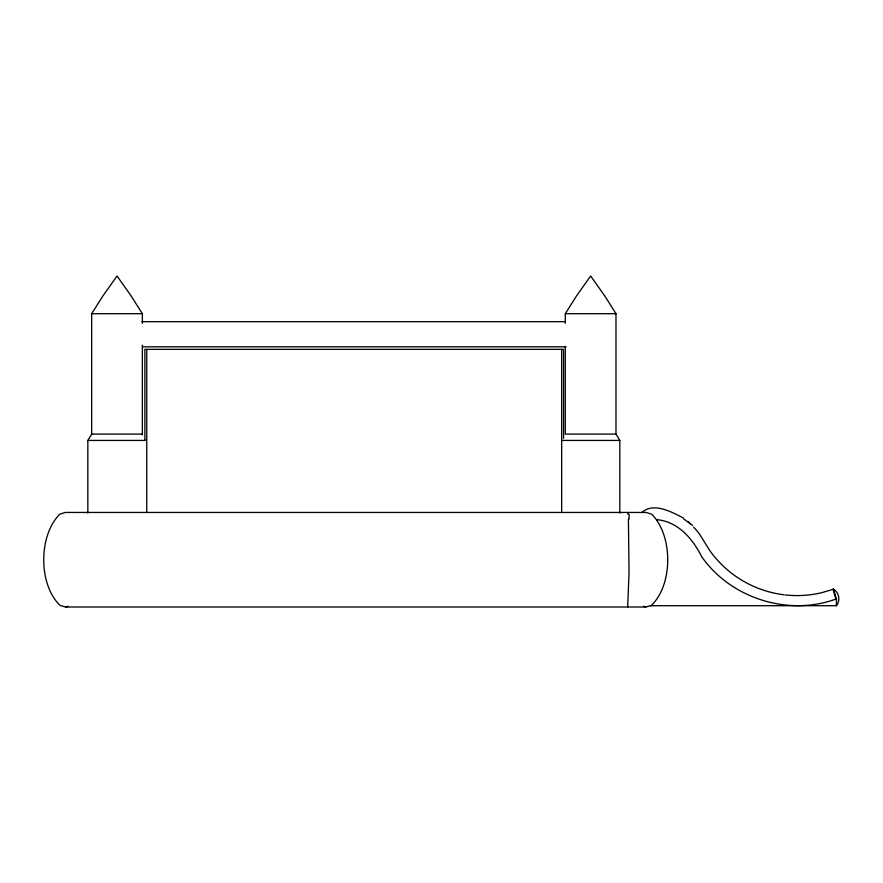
<?xml version="1.0" encoding="UTF-8"?>
<svg xmlns="http://www.w3.org/2000/svg" width="883" height="883" viewBox="0 0 883 883"><rect width="100%" height="100%" fill="white"/><g stroke="black" fill="none" stroke-linecap="round" stroke-linejoin="round"><path stroke-width="1.32" d="M627.681 606.996L629.038 572.46L628.409 519.049M87.836 513.034L87.836 440.429L91.677 434.094L91.677 313.708L102.881 295.948L117.02 276.004L131.148 295.948L142.362 313.708L142.362 323.277M565.297 323.277L565.297 313.708L576.5 295.948L590.639 276.004L604.778 295.948L615.981 313.708L615.981 434.094L619.822 440.429L619.822 513.034M641.941 512.504C653.354 501.787 672.129 512.151 683.541 518.122M630.043 606.996L645.705 606.996L651.246 605.517C673.243 584.734 673.045 535.385 651.698 514.193L646.179 512.449L65.287 512.449L59.768 514.193C38.422 535.385 38.212 584.734 60.21 605.517L65.75 606.996L67.958 606.301M650.517 605.716L836.422 605.716L836.422 598.884L833.563 589.182L821.19 592.824A107.097 107.097 0 0 1 784.855 594.888M836.422 598.884C788.574 616.621 730.881 598.519 701.687 556.676C692.78 538.895 677.989 521.456 656.831 519.679M91.677 313.708L142.362 313.708M565.297 313.708L615.981 313.708M142.053 321.655L564.965 321.655M142.362 346.82L566.058 346.82M91.677 434.094L142.362 434.094M615.981 434.094L565.297 434.094L565.297 346.533M87.836 440.429L146.192 440.429M561.467 440.429L619.822 440.429M65.75 606.996L629.093 606.996M643.497 606.301L645.705 606.996M688.232 521.588L692.559 525.484M832.978 589.127L835.837 598.928M627.714 512.449L628.067 514.193M629.093 514.193L629.093 519.049M563.553 438.398L563.553 349.348L144.878 349.348L144.878 439.767M561.665 349.348L561.665 512.372M146.755 349.348L146.755 512.372M142.362 345.165L142.362 434.944M683.718 519.005A59.834 59.834 0 0 1 690.175 523.917M693.552 527.107A59.834 59.834 0 0 1 700.175 535.175L709.932 550.782A107.097 107.097 0 0 0 783.607 594.734M833.563 589.182A11.247 11.247 0 0 1 836.422 605.716"/></g></svg>
